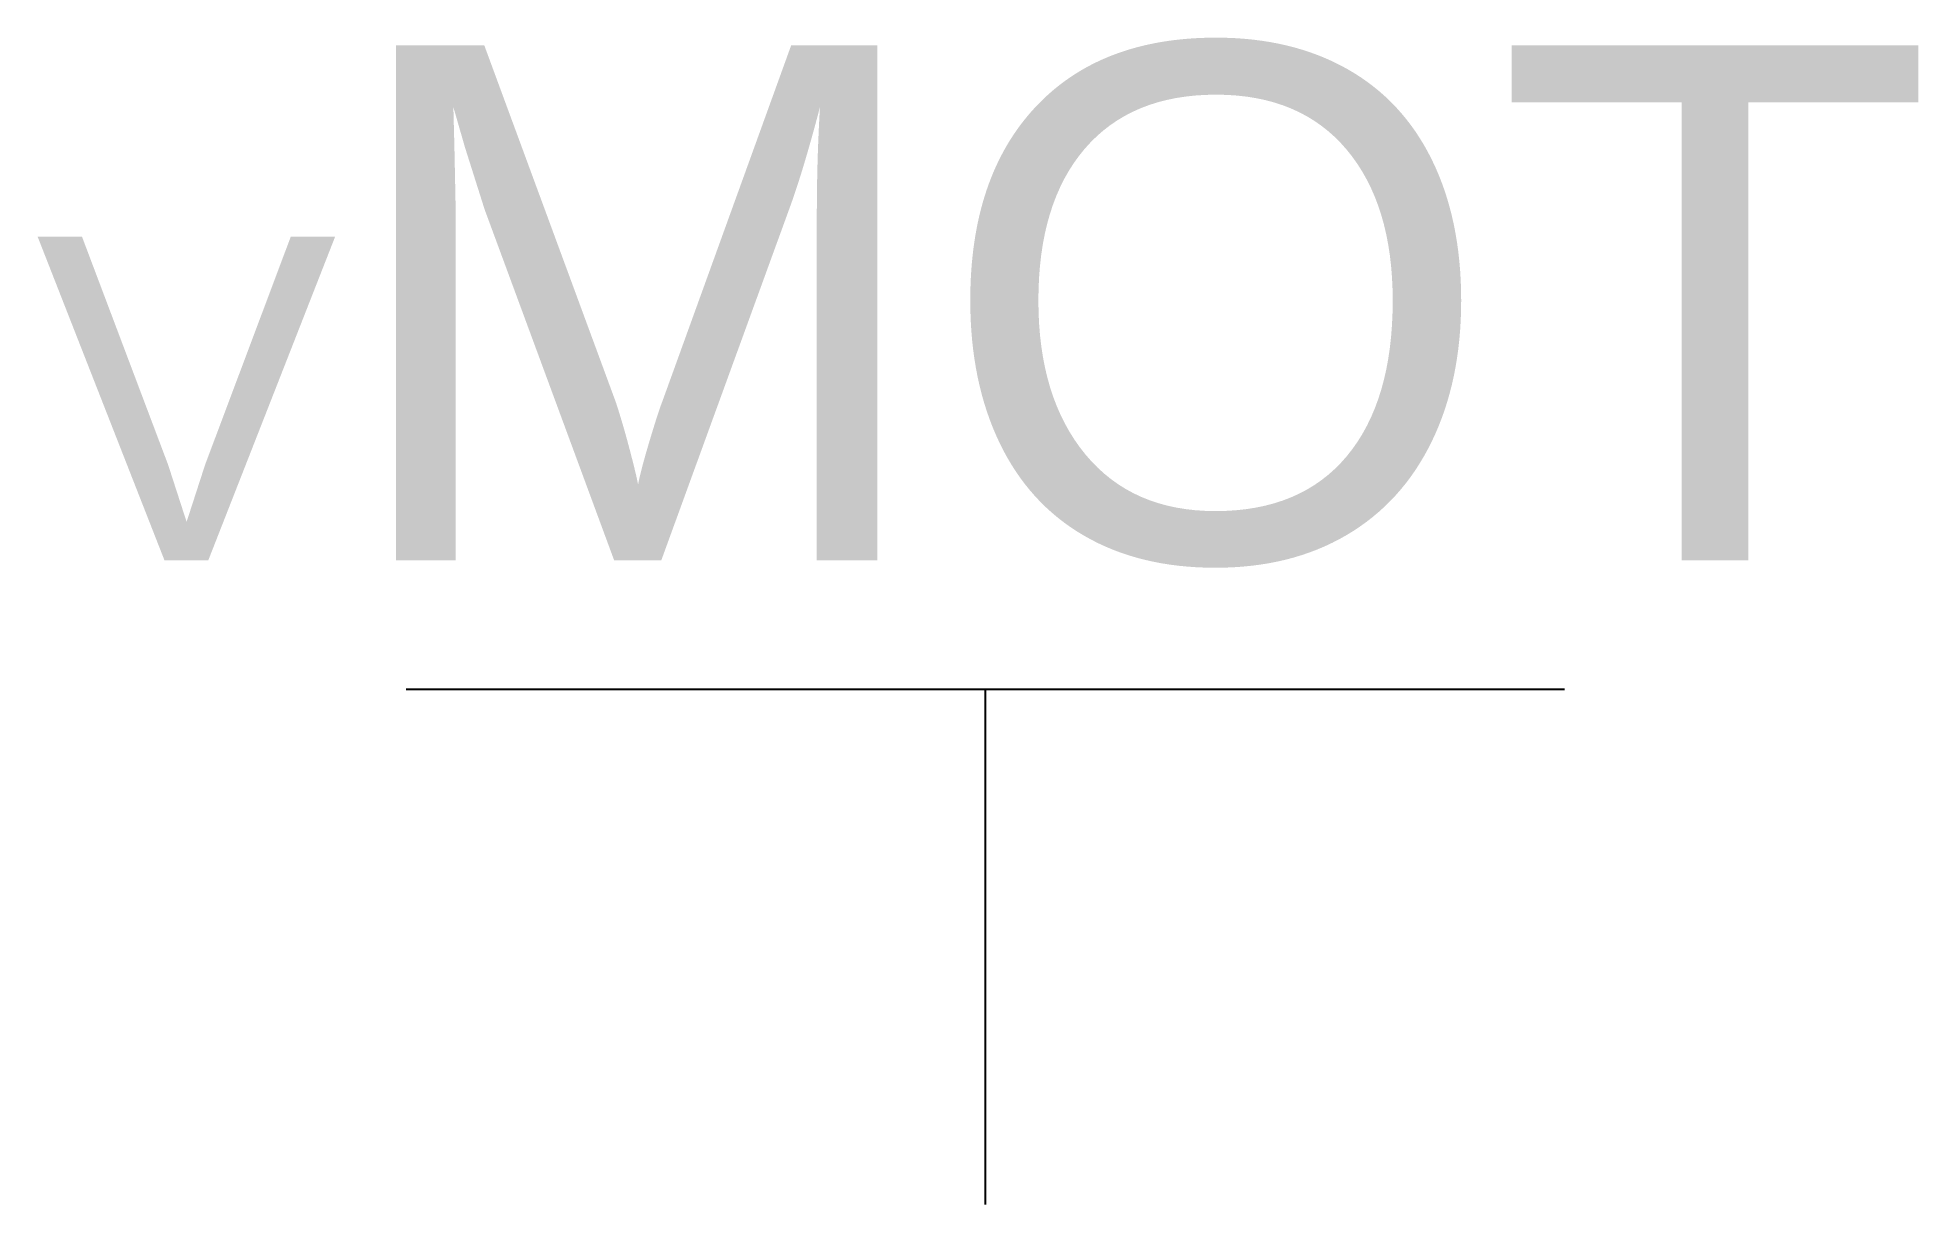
# Model space of a CAD drawing. Header units: millimetres. Extents: x -7.4 to 7.2, y 0 to 9.1.
import ezdxf

# ---------------------------------------------------------------- set-up
doc = ezdxf.new("R2010")
doc.units = ezdxf.units.MM
doc.layers.add('OBJECT', color=18, linetype='Continuous', lineweight=25, true_color=0x000000)
doc.layers.add('TEXT', color=18, linetype='Continuous', lineweight=25, true_color=0x000000)
doc.styles.add('textstyle3', font='LiberationSans-Regular.ttf')

msp = doc.modelspace()

# ---------------------------------------------------------------- linework, layer by layer
at = {"layer": 'OBJECT', "color": 0}
for p, q in [((-4.5, 4), (4.5, 4)), ((0, 4), (0, 0))]:
    msp.add_line(p, q, dxfattribs=at)

# ---------------------------------------------------------------- texts
at = {"layer": 'TEXT', "color": 0, "insert": (0, 5), "char_height": 0.4, "attachment_point": 8, "style": 'textstyle3'}
msp.add_mtext('\\H2.51429;V\\H4;\\S^ MOT;', dxfattribs=at)

doc.saveas('drawing.dxf')
